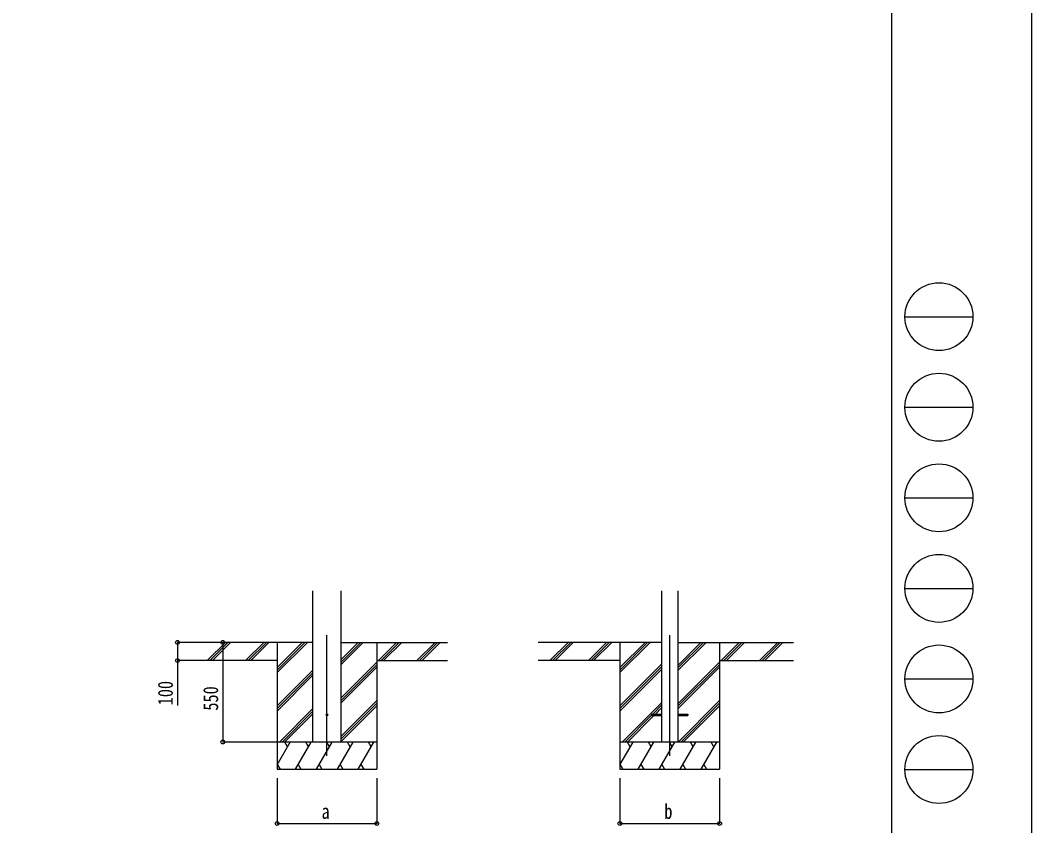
# Model space of a CAD drawing. Units: millimetres, scale not verified. Extents: x -10512 to 10512, y -7425 to 7425.
# Drawn here: x 4930 to 10512, y -4436 to 12 of the extents above; entities that cross this region are included whole.
import ezdxf
from ezdxf.enums import TextEntityAlignment as Align

# ---------------------------------------------------------------- set-up
doc = ezdxf.new("R2010")
doc.units = ezdxf.units.MM
doc.header["$LTSCALE"] = 30
for name, color, linetype in [('0-3_YKK_12', 2, 'Continuous'), ('0-4_YKK_13', 4, 'Continuous'), ('0-5_YKK_A1', 4, 'Continuous'), ('0-6_YKK_D', 6, 'Continuous'), ('0-7_YKK_ZWAK', 7, 'Continuous')]:
    doc.layers.add(name, color=color, linetype=linetype)
doc.styles.add('ＭＳ ゴシック', font='')
doc.styles.get('ＭＳ ゴシック').set_extended_font_data('MS Gothic')

msp = doc.modelspace()

# ---------------------------------------------------------------- linework, layer by layer
at = {"layer": '0-3_YKK_12'}
for p, q in [((6622.93, -4049.66), (6622.93, -3383.62)), ((8514.5, -4049.66), (8514.5, -3383.62))]:
    msp.add_line(p, q, dxfattribs=at)
at = {"layer": '0-4_YKK_13'}
for p, q in [((8414.5, -3818.6), (8414.5, -3827.6)), ((8414.5, -3818.6), (8469.3, -3818.6)), ((8414.5, -3827.6), (8469.3, -3827.6)), ((8559.7, -3818.6), (8614.5, -3818.6)), ((8559.7, -3827.6), (8614.5, -3827.6)), ((8614.5, -3818.6), (8614.5, -3827.6))]:
    msp.add_line(p, q, dxfattribs=at)
msp.add_circle((6622.93, -3823.1), 5, dxfattribs=at)
at = {"layer": '0-5_YKK_A1'}
for p, q in [((6545.18, -3973.1), (6545.18, -3137.75)), ((6700.68, -3973.1), (6700.68, -3137.75)), ((8469.3, -3137.75), (8469.3, -3973.1)), ((8559.7, -3137.75), (8559.7, -3973.1)), ((6545.18, -3423.1), (5896.98, -3423.1)), ((5963.66, -3521.7), (6062.26, -3423.1)), ((5976.4, -3523.1), (6076.4, -3423.1)), ((5990.54, -3523.1), (6090.55, -3423.1)), ((6175.8, -3521.7), (6274.39, -3423.1)), ((6188.53, -3523.1), (6288.54, -3423.1)), ((6202.68, -3523.1), (6302.68, -3423.1)), ((6347.93, -3423.1), (6347.93, -4123.1)), ((6347.93, -3589.99), (6514.81, -3423.1)), ((6347.93, -3575.84), (6500.67, -3423.1)), ((6347.93, -3561.7), (6486.53, -3423.1)), ((6700.68, -3545.6), (6823.18, -3423.1)), ((6700.68, -3531.46), (6809.04, -3423.1)), ((6700.68, -3517.32), (6794.89, -3423.1)), ((6700.68, -3423.1), (7288.55, -3423.1)), ((6897.93, -3423.1), (6897.93, -4123.1)), ((6907.02, -3523.1), (7007.03, -3423.1)), ((6921.17, -3523.1), (7021.17, -3423.1)), ((6935.31, -3523.1), (7035.31, -3423.1)), ((7119.16, -3523.1), (7219.16, -3423.1)), ((7133.3, -3523.1), (7233.3, -3423.1)), ((7147.44, -3523.1), (7247.44, -3423.1)), ((8469.3, -3423.1), (7788.55, -3423.1)), ((7855.23, -3521.7), (7953.83, -3423.1)), ((7867.97, -3523.1), (7967.97, -3423.1)), ((7882.11, -3523.1), (7982.12, -3423.1)), ((8067.37, -3521.7), (8165.96, -3423.1)), ((8080.1, -3523.1), (8180.11, -3423.1)), ((8094.25, -3523.1), (8194.25, -3423.1)), ((8239.5, -3423.1), (8239.5, -4123.1)), ((8239.5, -3589.99), (8406.38, -3423.1)), ((8239.5, -3575.84), (8392.24, -3423.1)), ((8239.5, -3561.7), (8378.1, -3423.1)), ((8559.7, -3578.15), (8714.75, -3423.1)), ((8559.7, -3564.01), (8700.61, -3423.1)), ((8559.7, -3549.87), (8686.46, -3423.1)), ((8559.7, -3423.1), (9197.7, -3423.1)), ((8789.5, -3423.1), (8789.5, -4123.1)), ((8798.59, -3523.1), (8898.6, -3423.1)), ((8812.74, -3523.1), (8912.74, -3423.1)), ((8826.88, -3523.1), (8926.88, -3423.1)), ((9010.73, -3523.1), (9110.73, -3423.1)), ((9024.87, -3523.1), (9124.87, -3423.1)), ((9039.01, -3523.1), (9139.01, -3423.1)), ((6347.93, -3523.1), (5896.98, -3523.1)), ((6700.68, -3729.45), (6897.93, -3532.2)), ((6700.68, -3743.59), (6897.93, -3546.34)), ((6700.68, -3757.73), (6897.93, -3560.49)), ((6897.93, -3523.1), (7288.55, -3523.1)), ((8239.5, -3523.1), (7788.55, -3523.1)), ((8239.5, -3773.83), (8469.3, -3544.03)), ((8239.5, -3787.97), (8469.3, -3558.18)), ((8239.5, -3802.12), (8469.3, -3572.32)), ((8559.7, -3762), (8789.5, -3532.2)), ((8559.7, -3776.14), (8789.5, -3546.34)), ((8559.7, -3790.28), (8789.5, -3560.49)), ((8789.5, -3523.1), (9197.7, -3523.1)), ((6347.93, -3773.83), (6545.18, -3576.58)), ((6347.93, -3787.97), (6545.18, -3590.73)), ((6347.93, -3802.12), (6545.18, -3604.87)), ((6360.79, -3973.1), (6545.18, -3788.71)), ((6700.68, -3941.58), (6897.93, -3744.33)), ((6700.68, -3955.72), (6897.93, -3758.47)), ((6700.68, -3969.86), (6897.93, -3772.62)), ((8252.36, -3973.1), (8469.3, -3756.16)), ((8421, -3818.6), (8469.3, -3770.31)), ((8435.14, -3818.6), (8469.3, -3784.45)), ((8560.72, -3973.1), (8789.5, -3744.33)), ((8574.86, -3973.1), (8789.5, -3758.47)), ((8589.01, -3973.1), (8789.5, -3772.62)), ((6374.93, -3973.1), (6545.18, -3802.86)), ((6389.07, -3973.1), (6545.18, -3817)), ((8266.5, -3973.1), (8414.5, -3825.11)), ((8280.64, -3973.1), (8426.14, -3827.6)), ((6897.93, -3973.1), (6347.93, -3973.1)), ((6347.93, -4098.55), (6420.36, -3973.1)), ((6405.36, -3999.09), (6390.35, -3973.1)), ((6449.22, -4123.1), (6535.83, -3973.1)), ((6520.83, -3999.09), (6505.83, -3973.1)), ((6564.69, -4123.1), (6651.3, -3973.1)), ((6636.3, -3999.09), (6621.29, -3973.1)), ((6680.16, -4123.1), (6766.77, -3973.1)), ((6751.77, -3999.09), (6736.76, -3973.1)), ((6795.63, -4123.1), (6882.24, -3973.1)), ((6867.24, -3999.09), (6852.24, -3973.1)), ((8789.5, -3973.1), (8239.5, -3973.1)), ((8239.5, -4098.55), (8311.93, -3973.1)), ((8296.93, -3999.09), (8281.92, -3973.1)), ((8340.79, -4123.1), (8427.4, -3973.1)), ((8412.4, -3999.09), (8397.4, -3973.1)), ((8456.26, -4123.1), (8542.87, -3973.1)), ((8527.87, -3999.09), (8512.86, -3973.1)), ((8571.73, -4123.1), (8658.34, -3973.1)), ((8643.34, -3999.09), (8628.34, -3973.1)), ((8687.2, -4123.1), (8773.81, -3973.1)), ((8758.81, -3999.09), (8743.81, -3973.1)), ((6347.93, -4123.1), (6897.93, -4123.1)), ((6348.75, -4097.12), (6363.75, -4123.1)), ((6464.22, -4097.12), (6479.22, -4123.1)), ((6579.69, -4097.13), (6594.69, -4123.1)), ((6695.16, -4097.12), (6710.16, -4123.1)), ((6810.63, -4097.12), (6825.63, -4123.1)), ((8239.5, -4123.1), (8789.5, -4123.1)), ((8240.32, -4097.12), (8255.32, -4123.1)), ((8355.79, -4097.12), (8370.79, -4123.1)), ((8471.26, -4097.13), (8486.26, -4123.1)), ((8586.73, -4097.12), (8601.73, -4123.1)), ((8702.2, -4097.12), (8717.2, -4123.1))]:
    msp.add_line(p, q, dxfattribs=at)
at = {"layer": '0-6_YKK_D'}
for p, q in [((5962.59, -3423.1), (5796.93, -3423.1)), ((6121.87, -3423.1), (6046.93, -3423.1)), ((6047.93, -3423.1), (6047.93, -3973.1)), ((5962.59, -3523.1), (5796.93, -3523.1)), ((6346.93, -3973.1), (6046.93, -3973.1)), ((6347.93, -4173.1), (6347.93, -4424.1)), ((6897.93, -4173.1), (6897.93, -4424.1)), ((8239.5, -4173.1), (8239.5, -4424.1)), ((8789.5, -4173.1), (8789.5, -4424.1)), ((6347.93, -4423.1), (6897.93, -4423.1)), ((8239.5, -4423.1), (8789.5, -4423.1))]:
    msp.add_line(p, q, dxfattribs=at)
msp.add_lwpolyline([(5797.93, -3423.1), (5797.93, -3523.1), (5797.93, -3771.6)], dxfattribs=at)
for centre in [(5797.93, -3423.1), (6047.93, -3423.1), (5797.93, -3523.1), (6047.93, -3973.1), (6347.93, -4423.1), (6897.93, -4423.1), (8239.5, -4423.1), (8789.5, -4423.1)]:
    msp.add_circle(centre, 10.62, dxfattribs=at)
at = {"layer": '0-7_YKK_ZWAK'}
for p, q in [((9737.55, 6937.5), (9737.55, -6312.5)), ((9812.55, -1625), (10187.55, -1625)), ((9812.55, -2125), (10187.55, -2125)), ((9812.55, -2625), (10187.55, -2625)), ((9812.55, -3125), (10187.55, -3125)), ((9812.55, -3625), (10187.55, -3625)), ((9812.55, -4125), (10187.55, -4125))]:
    msp.add_line(p, q, dxfattribs=at)
msp.add_lwpolyline([(-10512.5, -7425), (10512.5, -7425), (10512.5, 7425), (-10512.5, 7425)], close=True, dxfattribs=at)
for centre in [(10000.05, -1625), (10000.05, -2125), (10000.05, -2625), (10000.05, -3125), (10000.05, -3625), (10000.05, -4125)]:
    msp.add_circle(centre, 187.5, dxfattribs=at)

# ---------------------------------------------------------------- texts
at = {"layer": '0-6_YKK_D', "style": 'ＭＳ ゴシック', "width": 0.8}
for s, p in [('100', (5796.93, -3770.6)), ('550', (6046.93, -3800.1))]:
    msp.add_text(s, height=82.48, rotation=90, dxfattribs=at).set_placement(p, align=Align.BOTTOM_LEFT)
for s, p in [('a', (6592.93, -4422.1)), ('b', (8484.5, -4422.1))]:
    msp.add_text(s, height=82.48, dxfattribs=at).set_placement(p, align=Align.BOTTOM_LEFT)

doc.saveas('drawing.dxf')
